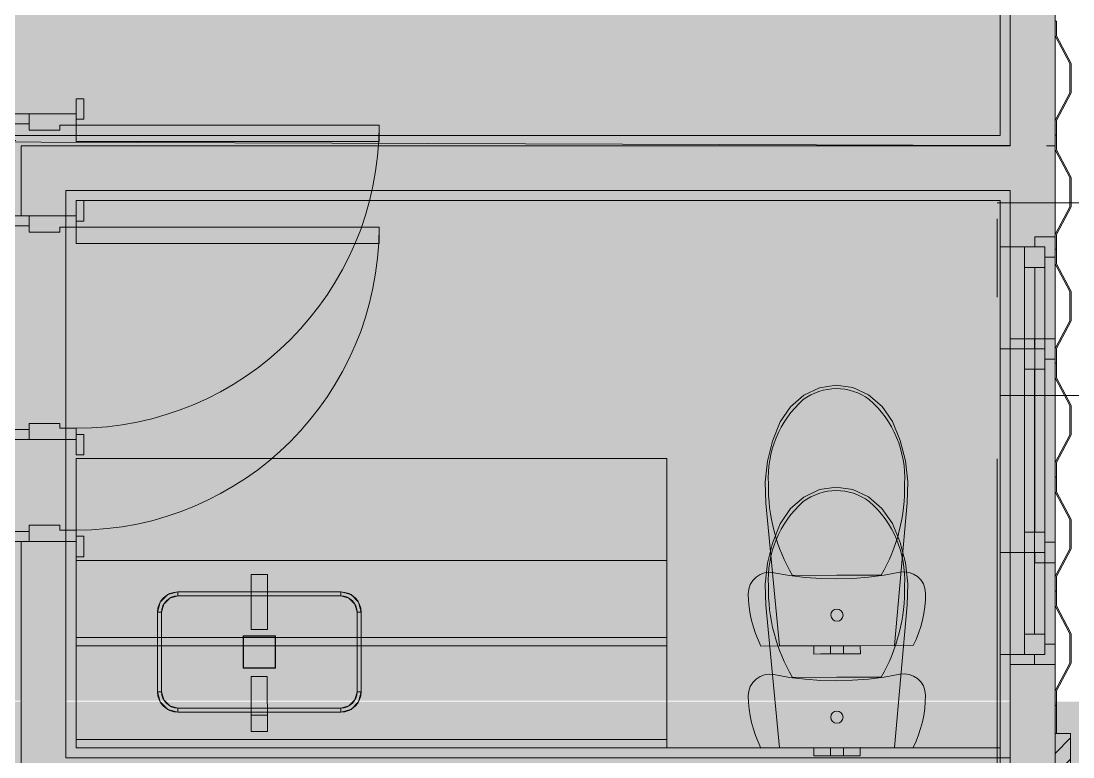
# Model space of a CAD drawing. Header units: metres. Extents: x 1156 to 2335, y -13 to 268.
# Drawn here: x 1253.966 to 1256.548, y 197.242 to 199.048 of the extents above; entities that cross this region are included whole.
import ezdxf

# ---------------------------------------------------------------- set-up
doc = ezdxf.new("R2010")
doc.units = ezdxf.units.M
doc.header["$LTSCALE"] = 0.05
for name, pattern in [('Contínua', [0]), ('HIDDEN2', [4.7625, 3.175, -1.5875]), ('Overhead 1_16_', [0.00258, 0.001587, -0.000992188])]:
    doc.linetypes.add(name, pattern=pattern)
doc.layers.get('0').update_dxf_attribs({"lineweight": 0})
for name, color, linetype, lineweight in [('#COTAS', 7, 'Continuous', 18), ('A-FLOR', 7, 'Continuous', 9), ('A-FLOR-OVHD', 7, 'Overhead 1_16_', 5), ('ARQ_PAREDE', 3, 'Continuous', 5), ('Contornos de Zona Archicad', 7, 'Continuous', 5), ('Janelas Archicad', 7, 'Continuous', 5), ('MV_CIV_ALVENARIA_ARQ', 7, 'Continuous', 5), ('MV_CON_ESTRUTURA_ARQ', 7, 'Continuous', 5), ('MV_CON_PAREDE_ARQ', 7, 'Continuous', 5), ('MV_SAN_LOUÇAS E METAIS_ARQ', 7, 'Continuous', 5), ('Portas Archicad', 7, 'Continuous', 5)]:
    doc.layers.add(name, color=color, linetype=linetype, lineweight=lineweight)
for name, color, linetype, lineweight, true_color in [('0-1', 7, 'Continuous', 5, 0x767676), ('CONTAINER_dwg-1', 9, 'Continuous', 5, 0x808080), ('Janelas Archicad-1', 7, 'Continuous', 5, 0x656565), ('Janelas Archicad-2', 9, 'Continuous', 5, 0x808080), ('MV_CIV_ALVENARIA_ARQ-1', 7, 'Continuous', 5, 0x999999), ('MV_SAN_LOUÇAS E METAIS_ARQ-1', 7, 'Continuous', 5, 0x666666), ('MV_SAN_LOUÇAS E METAIS_ARQ-2', 7, 'Continuous', 5, 0x656565), ('MV_SAN_LOUÇAS E METAIS_ARQ-3', 9, 'Continuous', 5, 0x808080), ('Portas Archicad-2', 7, 'Continuous', 5, 0x656565), ('Portas Archicad-3', 9, 'Continuous', 5, 0x808080)]:
    doc.layers.add(name, color=color, linetype=linetype, lineweight=lineweight, true_color=true_color)
doc.layers.add('sh- talude', color=64, linetype='Continuous')
doc.layers.add('talude', color=2, linetype='Continuous')

# ---------------------------------------------------------------- blocks, each defined once
blk = doc.blocks.new('CONTAINER_dwg_Porta 27_2-4304818-Implantação')
at = {"layer": 'Portas Archicad', "flags": 128}
for points in [[(9.2389, 6.218), (9.2389, 6.181), (9.2639, 6.181), (9.2389, 6.181)], [(9.3989, 6.218), (9.3989, 6.181)], [(9.2639, 6.181), (9.2839, 6.181), (9.3739, 6.181), (9.2839, 6.181)], [(9.3739, 6.181), (9.3989, 6.181)], [(9.2389, 5.344), (9.2389, 5.381), (9.2639, 5.381), (9.2389, 5.381)], [(9.2639, 5.381), (9.2839, 5.381), (9.3739, 5.381), (9.2839, 5.381)], [(9.3739, 5.381), (9.3989, 5.381)], [(9.3989, 5.344), (9.3989, 5.381)]]:
    blk.add_lwpolyline(points, close=True, dxfattribs=at)
at = {"layer": 'Portas Archicad-2', "flags": 128}
for points in [[(9.2839, 6.181), (9.3989, 6.181), (9.3989, 6.153), (9.3589, 6.153), (9.3589, 6.141), (9.2839, 6.141)], [(9.2839, 5.421), (9.3589, 5.421), (9.3589, 5.409), (9.3989, 5.409), (9.3989, 5.381), (9.2839, 5.381)]]:
    blk.add_lwpolyline(points, close=True, dxfattribs=at)
at = {"layer": 'Portas Archicad-3', "flags": 128}
for points in [[(9.2389, 6.168), (9.2389, 6.218), (9.2199, 6.218), (9.2199, 6.168)], [(9.4179, 6.168), (9.4179, 6.218), (9.3989, 6.218), (9.3989, 6.168)], [(9.2839, 6.181), (9.2389, 6.181), (9.2389, 6.156), (9.2839, 6.156)], [(10.1429, 6.153), (9.3989, 6.153), (9.3989, 6.113), (10.1429, 6.113)], [(9.2839, 5.406), (9.2389, 5.406), (9.2389, 5.381), (9.2839, 5.381)], [(9.2199, 5.394), (9.2199, 5.344), (9.2389, 5.344), (9.2389, 5.394)], [(9.3989, 5.394), (9.3989, 5.344), (9.4179, 5.344), (9.4179, 5.394)]]:
    blk.add_lwpolyline(points, close=True, dxfattribs=at)
at = {"layer": 'Portas Archicad-3'}
blk.add_arc((9.3989, 6.153), 0.744, 270, 0, dxfattribs=at)
blk = doc.blocks.new('CONTAINER_dwg_Janela 27_4-4304840-Implantação')
at = {"layer": 'Janelas Archicad', "flags": 128}
for points in [[(11.667, 5.879), (11.667, 5.854), (11.752, 5.854)], [(11.667, 5.079), (11.667, 5.104), (11.752, 5.104)]]:
    blk.add_lwpolyline(points, dxfattribs=at)
for points in [[(11.752, 5.879), (11.802, 5.879)], [(11.752, 5.079), (11.802, 5.079)]]:
    blk.add_lwpolyline(points, close=True, dxfattribs=at)
at = {"layer": 'Janelas Archicad-1'}
for p, q in [((11.727, 5.154), (11.727, 5.804)), ((11.752, 5.154), (11.752, 5.804)), ((11.777, 5.804), (11.777, 5.154))]:
    blk.add_line(p, q, dxfattribs=at)
at = {"layer": 'Janelas Archicad-1', "flags": 128}
for points in [[(11.802, 5.879), (11.802, 5.829), (11.777, 5.829), (11.777, 5.854), (11.752, 5.854), (11.752, 5.879)], [(11.752, 5.079), (11.752, 5.104), (11.777, 5.104), (11.777, 5.129), (11.802, 5.129), (11.802, 5.079)]]:
    blk.add_lwpolyline(points, dxfattribs=at)
for points in [[(11.777, 5.854), (11.777, 5.804), (11.727, 5.804), (11.727, 5.854)], [(11.727, 5.104), (11.727, 5.154), (11.777, 5.154), (11.777, 5.104)]]:
    blk.add_lwpolyline(points, close=True, dxfattribs=at)
at = {"layer": 'Janelas Archicad-2'}
for p, q in [((11.802, 5.079), (11.802, 5.879)), ((11.667, 5.104), (11.667, 5.854)), ((11.802, 5.829), (11.802, 5.129)), ((11.727, 5.154), (11.727, 5.804))]:
    blk.add_line(p, q, dxfattribs=at)
blk = doc.blocks.new('CONTAINER_dwg_Vaso Sanitário 27-4304842-Implantação')
at = {"layer": 'MV_SAN_LOUÇAS E METAIS_ARQ-3', "flags": 128}
for points in [[(11.096, 5.3278), (11.1082, 5.3776), (11.127, 5.4246), (11.1525, 5.4619), (11.1855, 5.4905), (11.2237, 5.5086), (11.2647, 5.515), (11.3058, 5.5089), (11.3442, 5.4911), (11.3773, 5.4627), (11.403, 5.4256), (11.4222, 5.3787), (11.4348, 5.329), (11.4405, 5.2777), (11.4391, 5.226), (11.408, 4.8755), (11.126, 4.8745), (11.0924, 5.2248), (11.0907, 5.2765)], [(11.0802, 4.8743), (11.0731, 4.8894), (11.0668, 4.9048), (11.0615, 4.9206), (11.0571, 4.9367), (11.0536, 4.953), (11.0511, 4.9695), (11.0496, 4.986), (11.049, 5.0027), (11.0503, 5.0142), (11.054, 5.0252), (11.0601, 5.0351), (11.0682, 5.0434), (11.0779, 5.0498), (11.0888, 5.0538), (11.1003, 5.0554), (11.1119, 5.0544), (11.1502, 5.0478), (11.1888, 5.043), (11.2275, 5.0403), (11.2664, 5.0394), (11.3053, 5.0405), (11.344, 5.0436), (11.3826, 5.0486), (11.4209, 5.0555), (11.4324, 5.0566), (11.4439, 5.0551), (11.4548, 5.0511), (11.4646, 5.0448), (11.4728, 5.0366), (11.4789, 5.0267), (11.4827, 5.0158), (11.484, 5.0042), (11.4836, 4.9876), (11.4822, 4.971), (11.4798, 4.9545), (11.4765, 4.9382), (11.4722, 4.9221), (11.467, 4.9063), (11.4608, 4.8908), (11.4538, 4.8757)]]:
    blk.add_lwpolyline(points, close=True, dxfattribs=at)
for points in [[(11.3753, 5.0484), (11.2664, 5.048), (11.1574, 5.0477)], [(11.251, 4.8749), (11.2267, 4.8749), (11.21, 4.8748), (11.2101, 4.8548), (11.2268, 4.8549), (11.2511, 4.8549)], [(11.283, 4.8751), (11.3073, 4.8751), (11.324, 4.8752), (11.3241, 4.8552), (11.3074, 4.8551), (11.2831, 4.8551), (11.283, 4.8751), (11.2783, 4.875), (11.267, 4.875), (11.2557, 4.875), (11.251, 4.8749), (11.2511, 4.8549), (11.2558, 4.855), (11.2671, 4.855), (11.2784, 4.855), (11.2831, 4.8551)]]:
    blk.add_lwpolyline(points, dxfattribs=at)
at = {"layer": 'MV_SAN_LOUÇAS E METAIS_ARQ-3'}
for centre, major_axis, start_param, end_param in [((11.2661, 5.3678), (-0.0005, 0.1386), 0.005861, 0.632505), ((11.2644, 5.3678), (-0.0005, 0.1386), 5.650681, 6.277324), ((11.355, 5.2876), (-0.0009, 0.2571), 0.725939, 1.626528), ((11.1761, 5.287), (-0.0009, 0.2571), 4.656662, 5.55725), ((11.5237, 5.2639), (-0.0015, 0.4255), 1.547181, 2.100201), ((11.0075, 5.262), (-0.0015, 0.4255), 4.182987, 4.736007)]:
    blk.add_ellipse(centre, major_axis=major_axis, ratio=0.999377, start_param=start_param, end_param=end_param, dxfattribs=at)
blk.add_ellipse((11.2667, 4.95), major_axis=(0.015, 0.0001), ratio=0.999724, dxfattribs=at)
blk = doc.blocks.new('CONTAINER_dwg_Bancada 27-4304843-Implantação')
at = {"layer": 'MV_SAN_LOUÇAS E METAIS_ARQ-2', "flags": 128}
blk.add_lwpolyline([(9.3989, 5.335), (9.3989, 4.875), (10.8489, 4.875), (10.8489, 5.335)], close=True, dxfattribs=at)
blk = doc.blocks.new('CONTAINER_dwg_Espelho 27_3-4304845-Implantação')
at = {"layer": 'MV_SAN_LOUÇAS E METAIS_ARQ-2', "flags": 128}
blk.add_lwpolyline([(10.8489, 4.895), (9.3989, 4.895), (9.3989, 4.875), (10.8489, 4.875), (10.8489, 4.895), (9.3989, 4.895), (9.3989, 4.875), (10.8489, 4.875)], close=True, dxfattribs=at)
blk = doc.blocks.new('CONTAINER_dwg_Torneira 27-4304846-Implantação')
at = {"layer": 'MV_SAN_LOUÇAS E METAIS_ARQ-3', "flags": 128}
blk.add_lwpolyline([(9.8285, 5.0499), (9.8685, 5.0501), (9.869, 4.9151), (9.829, 4.9149)], close=True, dxfattribs=at)
blk = doc.blocks.new('CONTAINER_dwg_Porta 27_2-4321167-Térreo')
at = {"layer": 'Portas Archicad', "flags": 128}
for points in [[(9.2389, 6.218), (9.2389, 6.181), (9.2639, 6.181), (9.2389, 6.181)], [(9.3989, 6.218), (9.3989, 6.181)], [(9.2639, 6.181), (9.2839, 6.181), (9.3739, 6.181), (9.2839, 6.181)], [(9.3739, 6.181), (9.3989, 6.181)], [(9.2389, 5.344), (9.2389, 5.381), (9.2639, 5.381), (9.2389, 5.381)], [(9.2639, 5.381), (9.2839, 5.381), (9.3739, 5.381), (9.2839, 5.381)], [(9.3739, 5.381), (9.3989, 5.381)], [(9.3989, 5.344), (9.3989, 5.381)]]:
    blk.add_lwpolyline(points, close=True, dxfattribs=at)
at = {"layer": 'Portas Archicad-2', "flags": 128}
for points in [[(9.2839, 6.181), (9.3989, 6.181), (9.3989, 6.153), (9.3589, 6.153), (9.3589, 6.141), (9.2839, 6.141)], [(9.2839, 5.421), (9.3589, 5.421), (9.3589, 5.409), (9.3989, 5.409), (9.3989, 5.381), (9.2839, 5.381)]]:
    blk.add_lwpolyline(points, close=True, dxfattribs=at)
at = {"layer": 'Portas Archicad-3', "flags": 128}
for points in [[(9.2389, 6.168), (9.2389, 6.218), (9.2199, 6.218), (9.2199, 6.168)], [(9.4179, 6.168), (9.4179, 6.218), (9.3989, 6.218), (9.3989, 6.168)], [(9.2839, 6.181), (9.2389, 6.181), (9.2389, 6.156), (9.2839, 6.156)], [(10.1429, 6.153), (9.3989, 6.153), (9.3989, 6.113), (10.1429, 6.113)], [(9.2839, 5.406), (9.2389, 5.406), (9.2389, 5.381), (9.2839, 5.381)], [(9.2199, 5.394), (9.2199, 5.344), (9.2389, 5.344), (9.2389, 5.394)], [(9.3989, 5.394), (9.3989, 5.344), (9.4179, 5.344), (9.4179, 5.394)]]:
    blk.add_lwpolyline(points, close=True, dxfattribs=at)
at = {"layer": 'Portas Archicad-3'}
blk.add_arc((9.3989, 6.153), 0.744, 270, 0, dxfattribs=at)
blk = doc.blocks.new('CONTAINER_dwg_Janela 27_4-4321189-Térreo')
at = {"layer": 'Janelas Archicad', "flags": 128}
for points in [[(11.667, 5.879), (11.667, 5.854), (11.752, 5.854)], [(11.667, 5.079), (11.667, 5.104), (11.752, 5.104)]]:
    blk.add_lwpolyline(points, dxfattribs=at)
for points in [[(11.752, 5.879), (11.802, 5.879)], [(11.752, 5.079), (11.802, 5.079)]]:
    blk.add_lwpolyline(points, close=True, dxfattribs=at)
at = {"layer": 'Janelas Archicad-1'}
for p, q in [((11.727, 5.154), (11.727, 5.804)), ((11.752, 5.154), (11.752, 5.804)), ((11.777, 5.804), (11.777, 5.154))]:
    blk.add_line(p, q, dxfattribs=at)
at = {"layer": 'Janelas Archicad-1', "flags": 128}
for points in [[(11.802, 5.879), (11.802, 5.829), (11.777, 5.829), (11.777, 5.854), (11.752, 5.854), (11.752, 5.879)], [(11.752, 5.079), (11.752, 5.104), (11.777, 5.104), (11.777, 5.129), (11.802, 5.129), (11.802, 5.079)]]:
    blk.add_lwpolyline(points, dxfattribs=at)
for points in [[(11.777, 5.854), (11.777, 5.804), (11.727, 5.804), (11.727, 5.854)], [(11.727, 5.104), (11.727, 5.154), (11.777, 5.154), (11.777, 5.104)]]:
    blk.add_lwpolyline(points, close=True, dxfattribs=at)
at = {"layer": 'Janelas Archicad-2'}
for p, q in [((11.802, 5.079), (11.802, 5.879)), ((11.667, 5.104), (11.667, 5.854)), ((11.802, 5.829), (11.802, 5.129)), ((11.727, 5.154), (11.727, 5.804))]:
    blk.add_line(p, q, dxfattribs=at)
blk = doc.blocks.new('CONTAINER_dwg_Vaso Sanitário 27-4321191-Térreo')
at = {"layer": 'MV_SAN_LOUÇAS E METAIS_ARQ-3', "flags": 128}
for points in [[(11.096, 5.3278), (11.1082, 5.3776), (11.127, 5.4246), (11.1525, 5.4619), (11.1855, 5.4905), (11.2237, 5.5086), (11.2647, 5.515), (11.3058, 5.5089), (11.3442, 5.4911), (11.3773, 5.4627), (11.403, 5.4256), (11.4222, 5.3787), (11.4348, 5.329), (11.4405, 5.2777), (11.4391, 5.226), (11.408, 4.8755), (11.126, 4.8745), (11.0924, 5.2248), (11.0907, 5.2765)], [(11.0802, 4.8743), (11.0731, 4.8894), (11.0668, 4.9048), (11.0615, 4.9206), (11.0571, 4.9367), (11.0536, 4.953), (11.0511, 4.9695), (11.0496, 4.986), (11.049, 5.0027), (11.0503, 5.0142), (11.054, 5.0252), (11.0601, 5.0351), (11.0682, 5.0434), (11.0779, 5.0498), (11.0888, 5.0538), (11.1003, 5.0554), (11.1119, 5.0544), (11.1502, 5.0478), (11.1888, 5.043), (11.2275, 5.0403), (11.2664, 5.0394), (11.3053, 5.0405), (11.344, 5.0436), (11.3826, 5.0486), (11.4209, 5.0555), (11.4324, 5.0566), (11.4439, 5.0551), (11.4548, 5.0511), (11.4646, 5.0448), (11.4728, 5.0366), (11.4789, 5.0267), (11.4827, 5.0158), (11.484, 5.0042), (11.4836, 4.9876), (11.4822, 4.971), (11.4798, 4.9545), (11.4765, 4.9382), (11.4722, 4.9221), (11.467, 4.9063), (11.4608, 4.8908), (11.4538, 4.8757)]]:
    blk.add_lwpolyline(points, close=True, dxfattribs=at)
for points in [[(11.3753, 5.0484), (11.2664, 5.048), (11.1574, 5.0477)], [(11.251, 4.8749), (11.2267, 4.8749), (11.21, 4.8748), (11.2101, 4.8548), (11.2268, 4.8549), (11.2511, 4.8549)], [(11.283, 4.8751), (11.3073, 4.8751), (11.324, 4.8752), (11.3241, 4.8552), (11.3074, 4.8551), (11.2831, 4.8551), (11.283, 4.8751), (11.2783, 4.875), (11.267, 4.875), (11.2557, 4.875), (11.251, 4.8749), (11.2511, 4.8549), (11.2558, 4.855), (11.2671, 4.855), (11.2784, 4.855), (11.2831, 4.8551)]]:
    blk.add_lwpolyline(points, dxfattribs=at)
at = {"layer": 'MV_SAN_LOUÇAS E METAIS_ARQ-3'}
for centre, major_axis, start_param, end_param in [((11.2661, 5.3678), (-0.0005, 0.1386), 0.005861, 0.632505), ((11.2644, 5.3678), (-0.0005, 0.1386), 5.650681, 6.277324), ((11.355, 5.2876), (-0.0009, 0.2571), 0.725939, 1.626528), ((11.1761, 5.287), (-0.0009, 0.2571), 4.656662, 5.55725), ((11.5237, 5.2639), (-0.0015, 0.4255), 1.547181, 2.100201), ((11.0075, 5.262), (-0.0015, 0.4255), 4.182987, 4.736007)]:
    blk.add_ellipse(centre, major_axis=major_axis, ratio=0.999377, start_param=start_param, end_param=end_param, dxfattribs=at)
blk.add_ellipse((11.2667, 4.95), major_axis=(0.015, 0.0001), ratio=0.999724, dxfattribs=at)
blk = doc.blocks.new('CONTAINER_dwg_Bancada 27-4321192-Térreo')
at = {"layer": 'MV_SAN_LOUÇAS E METAIS_ARQ-2', "flags": 128}
blk.add_lwpolyline([(9.3989, 5.335), (9.3989, 4.875), (10.8489, 4.875), (10.8489, 5.335)], close=True, dxfattribs=at)
blk = doc.blocks.new('CONTAINER_dwg_Espelho 27_3-4321194-Térreo')
at = {"layer": 'MV_SAN_LOUÇAS E METAIS_ARQ-2', "flags": 128}
blk.add_lwpolyline([(10.8489, 4.895), (9.3989, 4.895), (9.3989, 4.875), (10.8489, 4.875), (10.8489, 4.895), (9.3989, 4.895), (9.3989, 4.875), (10.8489, 4.875)], close=True, dxfattribs=at)
blk = doc.blocks.new('CONTAINER_dwg_Torneira 27-4321195-Térreo')
at = {"layer": 'MV_SAN_LOUÇAS E METAIS_ARQ-3', "flags": 128}
blk.add_lwpolyline([(9.8285, 5.0499), (9.8685, 5.0501), (9.869, 4.9151), (9.829, 4.9149)], close=True, dxfattribs=at)
blk = doc.blocks.new('CONTAINER_dwg-4297997-Térreo')
at = {"layer": 'MV_CIV_ALVENARIA_ARQ-1'}
for points in [[(11.802, 6.378), (11.802, 7.14), (11.692, 7.14), (11.692, 6.378)], [(11.692, 6.353), (11.7809, 6.353), (11.802, 6.378), (11.692, 6.378)], [(9.2639, 6.243), (9.3739, 6.243), (9.2639, 6.353), (9.2639, 6.3105)], [(9.3739, 6.243), (9.3739, 6.353), (9.2639, 6.353), (9.3064, 6.3105)], [(11.596, 6.243), (11.6668, 6.244), (11.6668, 6.353), (9.3739, 6.353), (9.3739, 6.243), (9.8226, 6.243)], [(11.6668, 6.243), (11.6881, 6.243), (11.692, 6.2476), (11.692, 6.353), (11.6668, 6.353), (11.6668, 6.244)], [(11.692, 6.2476), (11.7809, 6.353), (11.692, 6.353)], [(11.7809, 6.243), (11.802, 6.243), (11.802, 6.353), (11.7809, 6.353), (11.692, 6.2476), (11.692, 6.243)], [(9.2639, 6.181), (9.3739, 6.181), (9.3739, 6.243), (9.2639, 6.243)], [(11.802, 5.879), (11.802, 6.243), (11.692, 6.243), (11.692, 5.879)], [(9.3739, 4.85), (9.3739, 5.381), (9.2639, 5.381), (9.2639, 4.85)], [(11.802, 4.74), (11.802, 5.079), (11.692, 5.079), (11.6925, 4.76), (11.7, 4.76), (11.7, 4.74), (11.752, 4.74)]]:
    blk.add_hatch(color=256, dxfattribs=at).paths.add_polyline_path(points)
at = {"layer": 'MV_CON_ESTRUTURA_ARQ'}
h = blk.add_hatch(dxfattribs=at)
h.set_pattern_fill('FP_8', color=256, style=0, pattern_type=2)
h.set_pattern_definition([(45, (3.348, 58.742), (-0.1325825, 0.1325825), []), (45, (3.321, 58.769), (-0.1325825, 0.1325825), []), (45, (3.295, 58.795), (-0.1325825, 0.1325825), [])])
h.paths.add_polyline_path([(11.84, 4.74), (11.84, 4.91), (11.802, 4.91), (11.802, 4.74)])
at = {"layer": '0-1'}
blk.add_line((11.802, 4.91), (11.802, 4.74), dxfattribs=at)
at = {"layer": '0-1', "flags": 128}
for points in [[(11.8381, 6.483), (11.802, 6.415), (11.802, 6.379), (11.806, 6.379), (11.806, 6.415), (11.842, 6.483), (11.842, 6.555), (11.806, 6.623), (11.806, 6.659), (11.802, 6.659), (11.802, 6.623), (11.8381, 6.555)], [(11.8381, 5.923), (11.802, 5.855), (11.802, 5.819), (11.806, 5.819), (11.806, 5.855), (11.842, 5.923), (11.842, 5.995), (11.806, 6.063), (11.806, 6.099), (11.802, 6.099), (11.802, 6.063), (11.8381, 5.995)], [(11.8381, 5.643), (11.802, 5.575), (11.802, 5.539), (11.806, 5.539), (11.806, 5.575), (11.842, 5.643), (11.842, 5.715), (11.806, 5.783), (11.806, 5.819), (11.802, 5.819), (11.802, 5.783), (11.8381, 5.715)], [(11.8381, 5.363), (11.802, 5.295), (11.802, 5.259), (11.806, 5.259), (11.806, 5.295), (11.842, 5.363), (11.842, 5.435), (11.806, 5.503), (11.806, 5.539), (11.802, 5.539), (11.802, 5.503), (11.8381, 5.435)], [(9.6489, 5.2575), (9.6239, 5.2508), (9.6056, 5.2325), (9.5989, 5.2075), (9.6089, 5.2075), (9.6143, 5.2275), (9.6289, 5.2421), (9.6489, 5.2475)], [(9.6489, 5.2475), (10.0489, 5.2475), (10.0489, 5.2575), (9.6489, 5.2575)], [(10.0989, 5.2075), (10.0922, 5.2325), (10.0739, 5.2508), (10.0489, 5.2575), (10.0489, 5.2475), (10.0689, 5.2421), (10.0835, 5.2275), (10.0889, 5.2075), (10.0989, 5.2075), (10.0922, 5.2325), (10.0739, 5.2508), (10.0489, 5.2575), (10.0489, 5.2475), (10.0689, 5.2421), (10.0835, 5.2275), (10.0889, 5.2075)], [(11.8381, 5.083), (11.802, 5.015), (11.802, 4.979), (11.806, 4.979), (11.806, 5.015), (11.842, 5.083), (11.842, 5.155), (11.806, 5.223), (11.806, 5.259), (11.802, 5.259), (11.802, 5.223), (11.8381, 5.155)], [(9.6089, 5.0125), (9.6089, 5.2075), (9.5989, 5.2075), (9.5989, 5.0125)], [(10.0889, 5.2075), (10.0889, 5.0125), (10.0989, 5.0125), (10.0989, 5.2075)], [(9.5989, 5.0125), (9.6056, 4.9875), (9.6239, 4.9692), (9.6489, 4.9625), (9.6489, 4.9725), (9.6289, 4.9779), (9.6143, 4.9925), (9.6089, 5.0125)], [(10.0489, 4.9625), (10.0739, 4.9692), (10.0922, 4.9875), (10.0989, 5.0125), (10.0889, 5.0125), (10.0835, 4.9925), (10.0689, 4.9779), (10.0489, 4.9725)], [(10.0489, 4.9725), (9.6489, 4.9725), (9.6489, 4.9625), (10.0489, 4.9625)], [(11.806, 4.979), (11.802, 4.979), (11.802, 4.91), (11.806, 4.91)], [(9.8289, 4.955), (9.8289, 4.915), (9.8689, 4.915), (9.8689, 4.955)]]:
    blk.add_lwpolyline(points, close=True, dxfattribs=at)
for points in [[(11.802, 6.353), (11.802, 6.343), (11.8381, 6.275), (11.8381, 6.203), (11.802, 6.135), (11.802, 6.099), (11.806, 6.099), (11.806, 6.135), (11.842, 6.203), (11.842, 6.275), (11.806, 6.343), (11.806, 6.379), (11.802, 6.379), (11.802, 6.378), (11.802, 6.353)], [(11.84, 4.74), (11.84, 4.91), (11.802, 4.91)]]:
    blk.add_lwpolyline(points, dxfattribs=at)
at = {"layer": 'Contornos de Zona Archicad', "flags": 128}
for points in [[(8.1225, 9.5905), (8.1225, 6.3655), (11.692, 6.3534), (11.692, 9.5781)], [(9.3739, 4.85), (11.692, 4.85), (11.692, 6.243), (9.3739, 6.243)]]:
    blk.add_lwpolyline(points, close=True, dxfattribs=at)
at = {"layer": 'MV_CIV_ALVENARIA_ARQ'}
for p, q in [((11.802, 6.378), (11.802, 6.353)), ((9.3989, 6.181), (9.3989, 6.218))]:
    blk.add_line(p, q, dxfattribs=at)
at = {"layer": 'MV_CIV_ALVENARIA_ARQ', "flags": 128}
for points in [[(11.802, 6.378), (11.802, 7.3479), (11.752, 7.3479), (11.692, 7.3479), (11.692, 7.216), (11.667, 7.216), (11.692, 7.216), (11.802, 7.216), (11.692, 7.216)], [(11.802, 7.216), (11.802, 7.178), (11.692, 7.178), (11.667, 7.178), (11.692, 7.178), (11.802, 7.178), (11.692, 7.178), (11.667, 7.178), (11.692, 7.178), (11.802, 7.178), (11.802, 7.14), (11.692, 7.14), (11.667, 7.14), (11.692, 7.14), (11.692, 6.378)], [(9.2389, 6.3655), (9.2514, 6.3655), (9.2389, 6.3655), (9.0595, 6.3655), (9.0595, 6.378), (9.2389, 6.378), (11.667, 6.378), (11.667, 7.14)], [(9.2639, 6.243), (9.2639, 6.353), (9.3739, 6.353), (11.692, 6.353), (11.692, 6.378), (11.692, 6.353)], [(9.2639, 6.353), (9.2639, 6.3105), (9.2639, 6.353), (9.2639, 6.243), (9.2639, 6.181), (9.2839, 6.181), (9.3739, 6.181), (9.3739, 6.218)], [(11.692, 6.218), (11.692, 5.879), (11.752, 5.879), (11.802, 5.879), (11.802, 6.243), (11.802, 6.353), (11.7809, 6.353)], [(11.692, 6.243), (11.692, 6.218), (11.692, 6.243), (11.6881, 6.243), (9.3739, 6.243), (9.3739, 6.218), (9.3739, 6.243)], [(11.752, 5.879), (11.752, 5.854), (11.667, 5.854), (11.667, 5.879), (11.667, 6.218), (9.3989, 6.218), (9.3989, 6.181), (9.3739, 6.181)], [(9.3739, 4.85), (9.3989, 4.85), (9.3739, 4.85), (9.3739, 5.381), (9.2839, 5.381), (9.2639, 5.381), (9.2639, 4.85), (9.2639, 4.76)], [(9.3739, 5.381), (9.3989, 5.381), (9.3989, 5.344)], [(11.667, 4.875), (9.3989, 4.875), (9.3989, 5.381)], [(11.752, 5.079), (11.752, 5.104), (11.667, 5.104), (11.667, 5.079), (11.667, 4.76)], [(11.802, 4.74), (11.802, 5.079), (11.752, 5.079), (11.692, 5.079), (11.692, 4.76)]]:
    blk.add_lwpolyline(points, dxfattribs=at)
at = {"layer": 'MV_CON_ESTRUTURA_ARQ', "flags": 128}
blk.add_lwpolyline([(11.84, 4.74), (11.84, 4.91), (11.802, 4.91), (11.802, 4.74)], dxfattribs=at)
at = {"layer": 'MV_CON_PAREDE_ARQ', "flags": 128}
for points in [[(11.802, 6.379), (11.806, 6.379), (11.806, 6.415), (11.842, 6.483), (11.842, 6.555), (11.806, 6.623), (11.806, 6.659)], [(11.802, 6.623), (11.8381, 6.555), (11.8381, 6.483), (11.802, 6.415)], [(11.802, 6.099), (11.806, 6.099), (11.806, 6.135), (11.842, 6.203), (11.842, 6.275), (11.806, 6.343), (11.806, 6.379)], [(11.802, 6.343), (11.8381, 6.275), (11.8381, 6.203), (11.802, 6.135)], [(11.802, 5.819), (11.806, 5.819), (11.806, 5.855), (11.842, 5.923), (11.842, 5.995), (11.806, 6.063), (11.806, 6.099)], [(11.802, 6.063), (11.8381, 5.995), (11.8381, 5.923), (11.802, 5.855)], [(11.802, 5.539), (11.806, 5.539), (11.806, 5.575), (11.842, 5.643), (11.842, 5.715), (11.806, 5.783), (11.806, 5.819)], [(11.802, 5.783), (11.8381, 5.715), (11.8381, 5.643), (11.802, 5.575)], [(11.802, 5.259), (11.806, 5.259), (11.806, 5.295), (11.842, 5.363), (11.842, 5.435), (11.806, 5.503), (11.806, 5.539)], [(11.802, 5.503), (11.8381, 5.435), (11.8381, 5.363), (11.802, 5.295)], [(11.806, 4.979), (11.806, 5.015), (11.842, 5.083), (11.842, 5.155), (11.806, 5.223), (11.806, 5.259)], [(11.802, 5.223), (11.8381, 5.155), (11.8381, 5.083), (11.802, 5.015)], [(11.806, 4.91), (11.806, 4.979), (11.802, 4.979)]]:
    blk.add_lwpolyline(points, dxfattribs=at)
at = {"layer": 'MV_SAN_LOUÇAS E METAIS_ARQ'}
for p, q in [((10.0489, 5.2475), (9.6489, 5.2475)), ((9.6089, 5.2075), (9.6089, 5.0125)), ((10.0889, 5.0125), (10.0889, 5.2075)), ((9.6489, 4.9725), (10.0489, 4.9725))]:
    blk.add_line(p, q, dxfattribs=at)
at = {"layer": 'MV_SAN_LOUÇAS E METAIS_ARQ', "flags": 128}
for points in [[(9.8889, 5.15), (9.8889, 5.07), (9.8089, 5.07), (9.8089, 5.15)], [(9.81, 5.1489), (9.81, 5.0711), (9.8878, 5.0711), (9.8878, 5.1489)]]:
    blk.add_lwpolyline(points, close=True, dxfattribs=at)
at = {"layer": 'MV_SAN_LOUÇAS E METAIS_ARQ'}
for centre, start, end in [((9.6489, 5.2075), 90, 180), ((10.0489, 5.2075), 360, 90), ((9.6489, 5.0125), 180, 270), ((10.0489, 5.0125), 270, 0)]:
    blk.add_arc(centre, 0.04, start, end, dxfattribs=at)
at = {"layer": 'MV_SAN_LOUÇAS E METAIS_ARQ-1', "flags": 128}
blk.add_lwpolyline([(9.8289, 4.955), (9.8289, 4.915), (9.8689, 4.915), (9.8689, 4.955)], close=True, dxfattribs=at)
at = {"layer": 'MV_SAN_LOUÇAS E METAIS_ARQ-2'}
for p, q in [((10.0489, 5.2575), (9.6489, 5.2575)), ((9.6489, 5.2475), (10.0489, 5.2475)), ((9.5989, 5.2075), (9.5989, 5.0125)), ((9.6089, 5.0125), (9.6089, 5.2075)), ((10.0889, 5.2075), (10.0889, 5.0125)), ((10.0989, 5.0125), (10.0989, 5.2075)), ((10.0489, 4.9725), (9.6489, 4.9725)), ((9.6489, 4.9625), (10.0489, 4.9625))]:
    blk.add_line(p, q, dxfattribs=at)
for centre, radius, start, end in [((9.6489, 5.2075), 0.05, 90, 180), ((9.6489, 5.2075), 0.04, 90, 180), ((10.0489, 5.2075), 0.05, 0, 90), ((10.0489, 5.2075), 0.05, 0, 90), ((10.0489, 5.2075), 0.04, 0, 90), ((10.0489, 5.2075), 0.04, 0, 90), ((9.6489, 5.0125), 0.05, 180, 270), ((9.6489, 5.0125), 0.04, 180, 270), ((10.0489, 5.0125), 0.05, 270, 0), ((10.0489, 5.0125), 0.04, 270, 0)]:
    blk.add_arc(centre, radius, start, end, dxfattribs=at)
for name in ['CONTAINER_dwg_Porta 27_2-4321167-Térreo', 'CONTAINER_dwg_Janela 27_4-4321189-Térreo', 'CONTAINER_dwg_Vaso Sanitário 27-4321191-Térreo', 'CONTAINER_dwg_Bancada 27-4321192-Térreo', 'CONTAINER_dwg_Torneira 27-4321195-Térreo', 'CONTAINER_dwg_Espelho 27_3-4321194-Térreo']:
    blk.add_blockref(name, (0, 0))
blk = doc.blocks.new('A$C48630bea')
at = {"layer": 'A-FLOR'}
blk.add_line((33.5721, 69.9735), (83.0553, 69.9735), dxfattribs=at)
at = {"layer": 'A-FLOR-OVHD', "linetype": 'HIDDEN2', "ltscale": 5}
for p, q in [((33.5653, 70.4465), (82.2153, 70.4465)), ((33.5653, 64.2617), (33.5653, 70.4065))]:
    blk.add_line(p, q, dxfattribs=at)
at = {"layer": 'CONTAINER_dwg-1'}
blk.add_blockref('CONTAINER_dwg-4297997-Térreo', (21.9053, 64.2335), dxfattribs=at)

msp = doc.modelspace()

# ---------------------------------------------------------------- hatches: boundary and pattern name
at = {"layer": 'ARQ_PAREDE', "true_color": 0xf7f281}
h = msp.add_hatch(color=51, dxfattribs=at)
h.dxf.hatch_style = 1
h.paths.add_polyline_path([(1244.5524, 197.3797), (1244.3884, 197.3797), (1244.4481, 221.7314), (1243.0272, 221.7349), (1243.0422, 225.5196), (1252.8118, 225.5196), (1252.8118, 224.1595), (1256.5044, 224.1595), (1256.5044, 197.3797)])
h = msp.add_hatch(color=51, dxfattribs=at)
h.dxf.hatch_style = 1
h.paths.add_polyline_path([(1238.0757, 192.668), (1244.5524, 192.668), (1244.5503, 197.376), (1268.6624, 197.3797), (1268.7024, 197.3797), (1298.5524, 197.3797), (1298.7503, 197.376), (1304.8684, 197.37), (1304.8503, 192.6497), (1317.329, 192.668), (1317.329, 192.3027), (1317.1254, 192.3027), (1317.1254, 149.8545), (1238.0757, 149.8545)])
h.paths.add_polyline_path([(1317.3002, 191.2291), (1317.3002, 139.2102)])
at = {"layer": 'sh- talude'}
h = msp.add_hatch(color=256, dxfattribs=at)
edge = h.paths.add_edge_path()
edge.add_line((1312.7625, 205.0351), (1292.5493, 206.9062))
edge.add_line((1292.5493, 206.9062), (1288.6223, 207.2072))
edge.add_line((1288.6223, 207.2072), (1285.5533, 207.4412))
edge.add_line((1285.5533, 207.4412), (1282.0343, 207.5672))
edge.add_line((1282.0343, 207.5672), (1279.3713, 207.5362))
edge.add_line((1279.3713, 207.5362), (1276.5203, 207.6002))
edge.add_line((1276.5203, 207.6002), (1274.0843, 207.6532))
edge.add_line((1274.0843, 207.6532), (1270.3683, 207.6682))
edge.add_line((1270.3683, 207.6682), (1267.2763, 207.6832))
edge.add_line((1267.2763, 207.6832), (1263.5473, 207.4882))
edge.add_line((1263.5473, 207.4882), (1259.3603, 207.4172))
edge.add_line((1259.3603, 207.4172), (1255.3893, 207.2592))
edge.add_line((1255.3893, 207.2592), (1252.2383, 207.1972))
edge.add_line((1252.2383, 207.1972), (1248.8783, 206.9572))
edge.add_line((1248.8783, 206.9572), (1245.7783, 206.7962))
edge.add_line((1245.7783, 206.7962), (1243.2333, 206.7602))
edge.add_line((1243.2333, 206.7602), (1240.8083, 206.8322))
edge.add_line((1240.8083, 206.8322), (1238.4383, 206.6882))
edge.add_line((1238.4383, 206.6882), (1235.5693, 206.4152))
edge.add_line((1235.5693, 206.4152), (1234.8133, 206.2562))
edge.add_line((1234.8133, 206.2562), (1234.0843, 205.9572))
edge.add_line((1234.0843, 205.9572), (1233.2083, 205.4562))
edge.add_line((1233.2083, 205.4562), (1232.5573, 204.9592))
edge.add_line((1232.5573, 204.9592), (1232.0403, 204.4122))
edge.add_line((1232.0403, 204.4122), (1231.5643, 203.5252))
edge.add_line((1231.5643, 203.5252), (1231.1633, 202.6932))
edge.add_line((1231.1633, 202.6932), (1230.7913, 201.1292))
edge.add_line((1230.7913, 201.1292), (1229.9023, 199.0652))
edge.add_line((1229.9023, 199.0652), (1229.3253, 197.1352))
edge.add_line((1229.3253, 197.1352), (1228.7263, 194.9192))
edge.add_line((1228.7263, 194.9192), (1228.1513, 192.8452))
edge.add_line((1228.1513, 192.8452), (1227.2283, 190.4052))
edge.add_line((1227.2283, 190.4052), (1226.2213, 187.8382))
edge.add_line((1226.2213, 187.8382), (1225.4373, 185.5572))
edge.add_line((1225.4373, 185.5572), (1224.5773, 183.1922))
edge.add_line((1224.5773, 183.1922), (1223.6923, 180.7422))
edge.add_line((1223.6923, 180.7422), (1222.6003, 178.5432))
edge.add_line((1222.6003, 178.5432), (1221.2983, 176.3212))
edge.add_line((1221.2983, 176.3212), (1219.8573, 174.2532))
edge.add_line((1219.8573, 174.2532), (1219.0523, 171.6592))
edge.add_line((1219.0523, 171.6592), (1220.3203, 173.5492))
edge.add_line((1220.3203, 173.5492), (1221.2813, 174.9962))
edge.add_line((1221.2813, 174.9962), (1222.1743, 176.4812))
edge.add_line((1222.1743, 176.4812), (1224.2773, 180.1242))
edge.add_line((1224.2773, 180.1242), (1225.1113, 181.9892))
edge.add_line((1225.1113, 181.9892), (1225.8333, 184.0162))
edge.add_line((1225.8333, 184.0162), (1226.7913, 186.6852))
edge.add_line((1226.7913, 186.6852), (1227.5533, 188.7752))
edge.add_line((1227.5533, 188.7752), (1228.2163, 190.3842))
edge.add_line((1228.2163, 190.3842), (1228.6693, 191.9922))
edge.add_line((1228.6693, 191.9922), (1229.3993, 193.6362))
edge.add_line((1229.3993, 193.6362), (1229.8563, 195.5032))
edge.add_line((1229.8563, 195.5032), (1230.3273, 196.8182))
edge.add_line((1230.3273, 196.8182), (1230.7373, 198.2282))
edge.add_line((1230.7373, 198.2282), (1231.3893, 199.9412))
edge.add_line((1231.3893, 199.9412), (1232.1013, 201.6372))
edge.add_line((1232.1013, 201.6372), (1232.7043, 202.9992))
edge.add_line((1232.7043, 202.9992), (1233.4113, 203.9652))
edge.add_line((1233.4113, 203.9652), (1234.1103, 204.7712))
edge.add_line((1234.1103, 204.7712), (1235.8883, 205.5532))
edge.add_line((1235.8883, 205.5532), (1238.5183, 205.8332))
edge.add_line((1238.5183, 205.8332), (1241.3463, 205.8672))
edge.add_line((1241.3463, 205.8672), (1243.9033, 205.7992))
edge.add_line((1243.9033, 205.7992), (1246.4843, 205.9412))
edge.add_line((1246.4843, 205.9412), (1248.9408, 206.083))
edge.add_line((1248.9408, 206.083), (1252.2782, 206.3214))
edge.add_line((1252.2782, 206.3214), (1255.4154, 206.3831))
edge.add_line((1255.4154, 206.3831), (1259.3852, 206.5411))
edge.add_line((1259.3852, 206.5411), (1263.5776, 206.6122))
edge.add_line((1263.5776, 206.6122), (1267.2971, 206.8067))
edge.add_line((1267.2971, 206.8067), (1270.3641, 206.7918))
edge.add_line((1270.3641, 206.7918), (1274.073, 206.7768))
edge.add_line((1274.073, 206.7768), (1276.5013, 206.724))
edge.add_line((1276.5013, 206.724), (1279.3666, 206.6597))
edge.add_line((1279.3666, 206.6597), (1282.0237, 206.6906))
edge.add_line((1282.0237, 206.6906), (1285.5043, 206.566))
edge.add_line((1285.5043, 206.566), (1288.5557, 206.3333))
edge.add_line((1288.5557, 206.3333), (1292.4754, 206.0329))
edge.add_line((1292.4754, 206.0329), (1315.6198, 203.8904))
edge.add_line((1315.6198, 203.8904), (1317.3723, 203.1492))
edge.add_line((1317.3723, 203.1492), (1321.2743, 201.9172))
edge.add_line((1321.2743, 201.9172), (1324.4133, 201.1522))
edge.add_line((1324.4133, 201.1522), (1328.1723, 199.1092))
edge.add_line((1328.1723, 199.1092), (1333.3393, 197.7782))
edge.add_line((1333.3393, 197.7782), (1337.5263, 196.3752))
edge.add_line((1337.5263, 196.3752), (1345.0523, 193.5572))
edge.add_line((1345.0523, 193.5572), (1351.5073, 191.1952))
edge.add_line((1351.5073, 191.1952), (1353.8593, 190.3312))
edge.add_line((1353.8593, 190.3312), (1357.9883, 188.1392))
edge.add_line((1357.9883, 188.1392), (1361.0903, 186.1532))
edge.add_line((1361.0903, 186.1532), (1363.8433, 184.0112))
edge.add_line((1363.8433, 184.0112), (1364.8934, 183.1132))
edge.add_arc((1363.9185, 181.9732), 1.5, -90, 49.4623, ccw=False)
edge.add_arc((1363.6208, 181.4927), 1.0621, 286.2793, 414.1063)
edge.add_line((1364.2435, 182.3532), (1360.999, 183.9908))
edge.add_line((1360.999, 183.9908), (1346.2328, 190.0817))
edge.add_arc((1345.0184, 187.3385), 3, 66.1202, 74.8133)
edge.add_line((1345.8042, 190.2337), (1335.3939, 193.0595))
edge.add_line((1335.3939, 193.0595), (1335.0939, 191.5867))
edge.add_line((1335.0939, 191.5867), (1322.3926, 195.0344))
edge.add_line((1322.3926, 195.0344), (1303.1424, 200.172))
edge.add_line((1303.1424, 200.172), (1288.4978, 201.3952))
edge.add_line((1288.4978, 201.3952), (1237.3978, 200.4221))
edge.add_line((1237.3978, 200.4221), (1226.1318, 174.8282))
edge.add_line((1226.1318, 174.8282), (1219.6163, 160.6637))
edge.add_line((1219.6163, 160.6637), (1215.8403, 148.5447))
edge.add_line((1215.8403, 148.5447), (1212.1083, 133.7096))
edge.add_line((1212.1083, 133.7096), (1209.1424, 121.3221))
edge.add_line((1209.1424, 121.3221), (1186.5533, 37.221))
edge.add_line((1186.5533, 37.221), (1183.7692, 25.8351))
edge.add_line((1183.7692, 25.8351), (1183.7692, 24.999))
edge.add_line((1183.7692, 24.999), (1180.3183, 21.9512))
edge.add_line((1180.3183, 21.9512), (1179.6213, 23.7332))
edge.add_line((1179.6213, 23.7332), (1180.1403, 27.0002))
edge.add_line((1180.1403, 27.0002), (1180.5273, 30.4642))
edge.add_line((1180.5273, 30.4642), (1181.7553, 34.1712))
edge.add_line((1181.7553, 34.1712), (1182.6693, 38.2362))
edge.add_line((1182.6693, 38.2362), (1183.8833, 44.2022))
edge.add_line((1183.8833, 44.2022), (1184.8473, 49.8662))
edge.add_line((1184.8473, 49.8662), (1186.1163, 56.3292))
edge.add_line((1186.1163, 56.3292), (1186.8203, 60.9632))
edge.add_line((1186.8203, 60.9632), (1188.1253, 66.4212))
edge.add_line((1188.1253, 66.4212), (1188.8833, 70.9492))
edge.add_line((1188.8833, 70.9492), (1189.9063, 76.0742))
edge.add_line((1189.9063, 76.0742), (1190.8553, 80.9902))
edge.add_line((1190.8553, 80.9902), (1191.6823, 85.4962))
edge.add_line((1191.6823, 85.4962), (1192.6463, 90.4892))
edge.add_line((1192.6463, 90.4892), (1194.0933, 96.9252))
edge.add_line((1194.0933, 96.9252), (1195.3543, 101.8562))
edge.add_line((1195.3543, 101.8562), (1196.4673, 107.6122))
edge.add_line((1196.4673, 107.6122), (1197.4603, 112.5542))
edge.add_line((1197.4603, 112.5542), (1198.5873, 118.1742))
edge.add_line((1198.5873, 118.1742), (1199.8423, 123.9122))
edge.add_line((1199.8423, 123.9122), (1200.6513, 128.5162))
edge.add_line((1200.6513, 128.5162), (1201.9653, 134.0042))
edge.add_line((1201.9653, 134.0042), (1203.0273, 138.7022))
edge.add_line((1203.0273, 138.7022), (1204.0923, 143.8582))
edge.add_line((1204.0923, 143.8582), (1205.1023, 148.6592))
edge.add_line((1205.1023, 148.6592), (1206.2053, 154.1032))
edge.add_line((1206.2053, 154.1032), (1207.3893, 159.2242))
edge.add_line((1207.3893, 159.2242), (1208.4713, 164.1562))
edge.add_line((1208.4713, 164.1562), (1210.0293, 168.2122))
edge.add_line((1210.0293, 168.2122), (1211.7733, 171.7422))
edge.add_line((1211.7733, 171.7422), (1214.4553, 174.6042))
edge.add_line((1214.4553, 174.6042), (1216.3053, 176.7282))
edge.add_line((1216.3053, 176.7282), (1218.1303, 179.5842))
edge.add_line((1218.1303, 179.5842), (1219.6083, 182.9252))
edge.add_line((1219.6083, 182.9252), (1220.6583, 186.6022))
edge.add_line((1220.6583, 186.6022), (1221.8073, 190.1752))
edge.add_line((1221.8073, 190.1752), (1223.6053, 197.7282))
edge.add_line((1223.6053, 197.7282), (1224.7673, 202.4612))
edge.add_line((1224.7673, 202.4612), (1225.5383, 205.0352))
edge.add_line((1225.5383, 205.0352), (1226.5103, 207.3562))
edge.add_line((1226.5103, 207.3562), (1227.3163, 209.1372))
edge.add_line((1227.3163, 209.1372), (1228.3913, 210.9002))
edge.add_line((1228.3913, 210.9002), (1229.5423, 212.0152))
edge.add_line((1229.5423, 212.0152), (1230.5253, 212.3952))
edge.add_line((1230.5253, 212.3952), (1232.2163, 212.9732))
edge.add_line((1232.2163, 212.9732), (1233.9223, 213.6682))
edge.add_line((1233.9223, 213.6682), (1236.6313, 214.0532))
edge.add_line((1236.6313, 214.0532), (1239.3913, 214.1462))
edge.add_line((1239.3913, 214.1462), (1242.4413, 213.7062))
edge.add_line((1242.4413, 213.7062), (1245.5563, 213.3892))
edge.add_line((1245.5563, 213.3892), (1248.6473, 213.1742))
edge.add_line((1248.6473, 213.1742), (1252.6813, 212.8602))
edge.add_line((1252.6813, 212.8602), (1255.3593, 212.7772))
edge.add_line((1255.3593, 212.7772), (1257.7193, 212.5762))
edge.add_line((1257.7193, 212.5762), (1260.5043, 212.3692))
edge.add_line((1260.5043, 212.3692), (1263.7053, 212.2822))
edge.add_line((1263.7053, 212.2822), (1266.9203, 212.1672))
edge.add_line((1266.9203, 212.1672), (1270.4813, 212.0682))
edge.add_line((1270.4813, 212.0682), (1273.7113, 211.9652))
edge.add_line((1273.7113, 211.9652), (1277.1863, 211.8212))
edge.add_line((1277.1863, 211.8212), (1280.8933, 211.4922))
edge.add_line((1280.8933, 211.4922), (1284.4753, 211.2512))
edge.add_line((1284.4753, 211.2512), (1287.9053, 210.6922))
edge.add_line((1287.9053, 210.6922), (1291.4353, 210.0162))
edge.add_line((1291.4353, 210.0162), (1295.9533, 209.1732))
edge.add_line((1295.9533, 209.1732), (1300.0273, 208.0312))
edge.add_line((1300.0273, 208.0312), (1303.3043, 207.7932))
edge.add_line((1303.3043, 207.7932), (1306.7863, 206.9562))
edge.add_line((1306.7863, 206.9562), (1310.0393, 206.0662))
edge.add_line((1310.0393, 206.0662), (1312.7678, 205.0346))

# ---------------------------------------------------------------- block references
at = {"layer": '#COTAS'}
for name in ['CONTAINER_dwg_Porta 27_2-4304818-Implantação', 'CONTAINER_dwg_Janela 27_4-4304840-Implantação', 'CONTAINER_dwg_Vaso Sanitário 27-4304842-Implantação', 'CONTAINER_dwg_Bancada 27-4304843-Implantação', 'CONTAINER_dwg_Torneira 27-4304846-Implantação', 'CONTAINER_dwg_Espelho 27_3-4304845-Implantação']:
    msp.add_blockref(name, (1244.7024, 192.6397, 1.567), dxfattribs=at)
at = {"layer": 'talude', "linetype": 'Contínua'}
msp.add_blockref('A$C48630bea', (1222.797, 128.1559, 1.567), dxfattribs=at)

doc.saveas('drawing.dxf')
